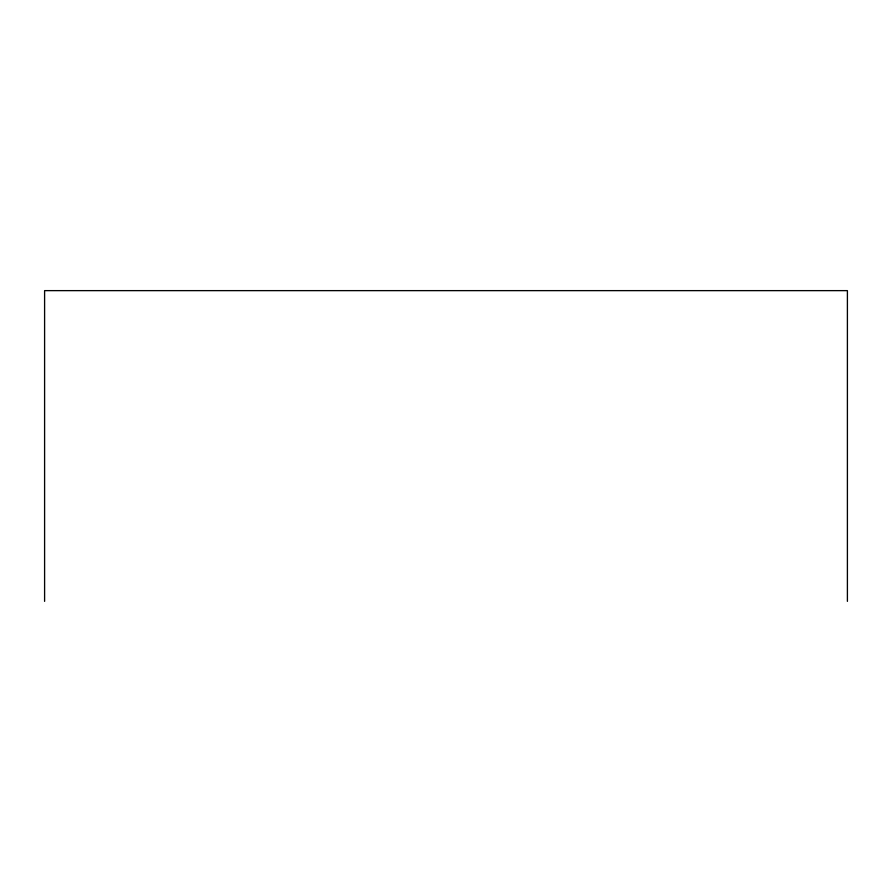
<?xml version="1.0" encoding="UTF-8"?>
<svg xmlns="http://www.w3.org/2000/svg" width="892" height="892" viewBox="0 0 892 892"><rect width="100%" height="100%" fill="white"/><g stroke="black" fill="none" stroke-linecap="round" stroke-linejoin="round"><path stroke-width="1.34" d="M847.4 601.364L847.4 290.636L44.6 290.636L44.6 601.364"/></g></svg>
